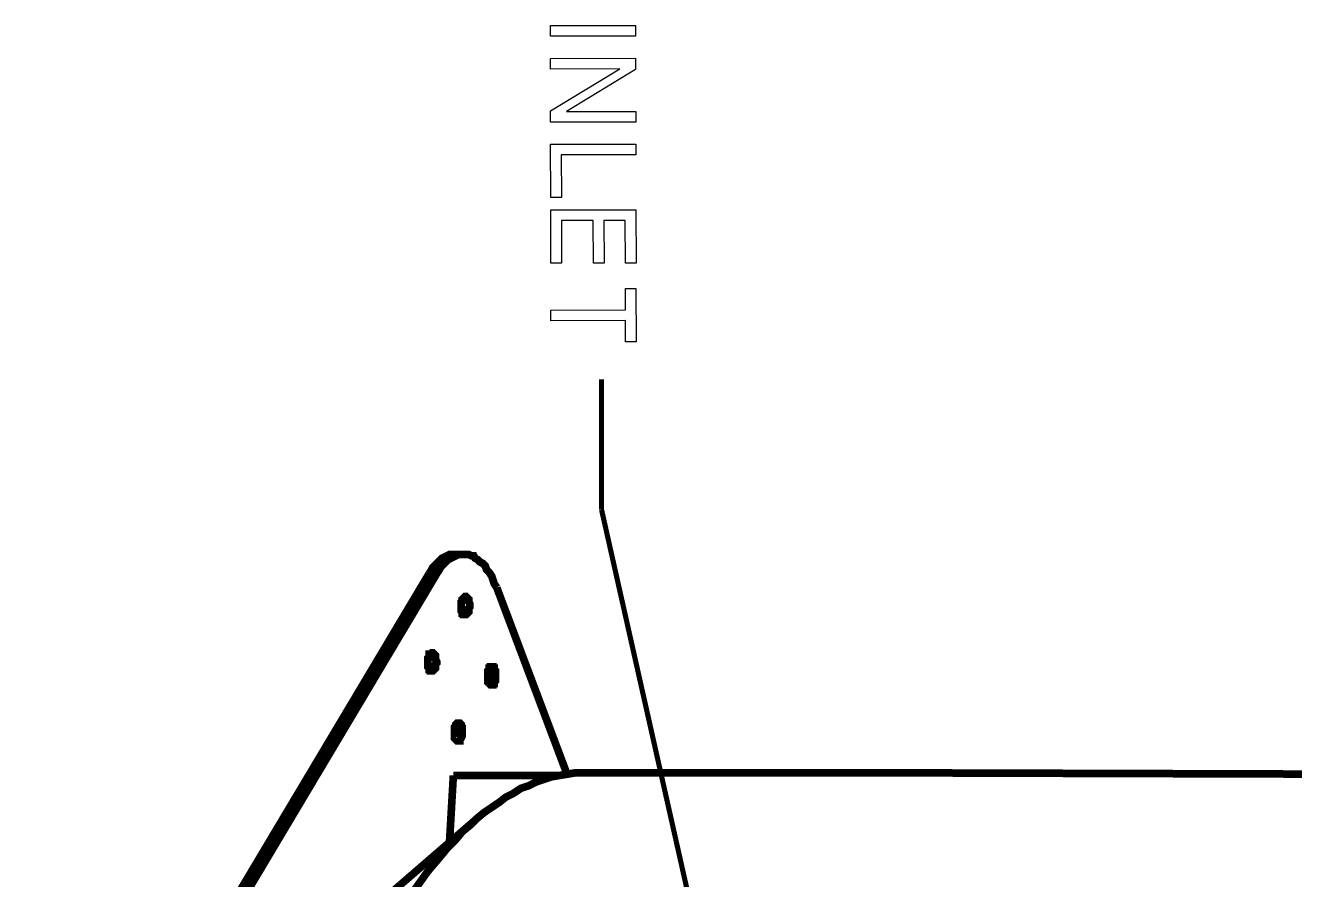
# Model space of a CAD drawing. Extents: x 0.1 to 11.6, y 0.3 to 16.2.
# Drawn here: x 2.618 to 4.274, y 8.506 to 9.62 of the extents above; entities that cross this region are included whole.
import ezdxf

# ---------------------------------------------------------------- set-up
doc = ezdxf.new("R2010")
doc.units = 0
doc.layers.get('0').update_dxf_attribs({"linetype": 'CONTINUOUS'})

msp = doc.modelspace()

# ---------------------------------------------------------------- linework, layer by layer
at = {"color": 0}
for points in [[(3.30333, 9.61996), (3.41444, 9.62017), (3.41444, 9.60628), (3.30333, 9.60607), (3.30333, 9.61996)], [(3.30339, 9.5771), (3.4145, 9.57731), (3.4145, 9.56256), (3.32422, 9.50765), (3.41471, 9.50786), (3.41471, 9.49397), (3.3036, 9.49376), (3.3036, 9.50851), (3.39387, 9.56342), (3.30339, 9.56321), (3.30339, 9.5771)], [(3.30354, 9.46517), (3.41465, 9.46539), (3.41465, 9.4515), (3.31743, 9.45128), (3.31765, 9.39572), (3.30376, 9.39572), (3.30354, 9.46517)], [(3.30365, 9.37935), (3.41476, 9.37956), (3.41499, 9.31011), (3.4011, 9.31011), (3.40088, 9.36567), (3.3731, 9.36567), (3.37332, 9.31011), (3.35943, 9.3099), (3.35921, 9.36546), (3.31754, 9.36546), (3.31776, 9.3099), (3.30387, 9.3099), (3.30365, 9.37935)], [(3.30382, 9.24881), (3.40104, 9.24903), (3.40104, 9.27681), (3.41493, 9.27681), (3.41515, 9.20736), (3.40126, 9.20736), (3.40104, 9.23514), (3.30382, 9.23492), (3.30382, 9.24881)]]:
    msp.add_lwpolyline(points, close=True, dxfattribs=at)
for points, const_width in [([(3.37001, 8.98833), (3.37001, 9.15831)], 0.006667), ([(3.61165, 7.91499), (3.37001, 8.98833)], 0.006667), ([(3.14501, 8.905), (3.14833, 8.91), (3.15001, 8.91336), (3.15332, 8.91667), (3.15668, 8.91997), (3.16, 8.92333), (3.16168, 8.92503), (3.16499, 8.92665), (3.16835, 8.92833), (3.17165, 8.93001), (3.17503, 8.93001), (3.17833, 8.93001), (3.18001, 8.93001)], 0.01), ([(3.23335, 8.88667), (3.22999, 8.89165), (3.22835, 8.89665), (3.22667, 8.90169), (3.22331, 8.90668), (3.22, 8.91), (3.21832, 8.91499), (3.215, 8.91835), (3.21164, 8.91997), (3.20833, 8.92333), (3.20503, 8.92503), (3.20335, 8.92833), (3.19997, 8.92833), (3.19667, 8.93001), (3.19336, 8.93001), (3.19, 8.93001), (3.18668, 8.93001), (3.18332, 8.93001), (3.18001, 8.92833), (3.17665, 8.92665), (3.17333, 8.92503), (3.16997, 8.92333), (3.16667, 8.91997), (3.16336, 8.91667), (3.16, 8.91336), (3.15831, 8.91), (3.155, 8.905)], 0.01), ([(3.19, 8.93001), (3.18001, 8.93001)], 0.01), ([(3.14501, 8.905), (2.62332, 8.03)], 0.01), ([(3.155, 8.905), (2.63336, 8.03)], 0.01), ([(3.155, 8.905), (3.14501, 8.905)], 0.01), ([(3.32497, 8.64333), (3.23335, 8.88667)], 0.01), ([(3.18668, 8.85835), (3.18668, 8.86664)], 0.01), ([(3.14333, 8.785), (3.14333, 8.79497)], 0.01), ([(3.22168, 8.76665), (3.22168, 8.77501)], 0.01), ([(3.17833, 8.69336), (3.17833, 8.70335)], 0.01), ([(3.35335, 8.64501), (3.34668, 8.64501), (3.33501, 8.64501), (3.32497, 8.64333), (3.315, 8.64165), (3.30501, 8.63997), (3.29497, 8.63667), (3.285, 8.63336), (3.27501, 8.62831), (3.26497, 8.625), (3.25499, 8.61833), (3.24501, 8.61333), (3.23665, 8.60667), (3.22667, 8.59999), (3.21669, 8.59332), (3.20665, 8.58501), (3.19835, 8.57667), (3.18832, 8.56836), (3.18001, 8.55832), (3.16997, 8.54833), (3.16168, 8.53836), (3.15332, 8.52832), (3.14333, 8.51665), (3.13499, 8.50499), (3.12668, 8.49333)], 0.01), ([(3.35335, 8.64501), (3.34668, 8.64501), (3.33501, 8.64501), (3.32497, 8.64333), (3.315, 8.64165), (3.30501, 8.63997), (3.29497, 8.63667), (3.285, 8.63336), (3.27501, 8.62831), (3.26497, 8.625), (3.25499, 8.61833), (3.24501, 8.61333), (3.23665, 8.60667), (3.22667, 8.59999), (3.21669, 8.59332), (3.20665, 8.58501), (3.19835, 8.57667), (3.18832, 8.56836), (3.18001, 8.55832), (3.16997, 8.54833), (3.16168, 8.53836), (3.15332, 8.52832), (3.14333, 8.51665), (3.13499, 8.50499), (3.12668, 8.49333)], 0.01), ([(3.17165, 8.55501), (3.17665, 8.64165)], 0.01), ([(3.17665, 8.64165), (3.31168, 8.64165)], 0.01), ([(3.31168, 8.64165), (3.31332, 8.64165)], 0.01), ([(3.78999, 8.64501), (3.35335, 8.64501)], 0.01), ([(4.90169, 8.64165), (3.78999, 8.64501)], 0.01), ([(3.20503, 8.58333), (3.05664, 8.45503)], 0.01)]:
    msp.add_lwpolyline(points, dxfattribs=dict(at, const_width=const_width))
at = {"color": 0, "const_width": 0.01}
for points in [[(3.19499, 8.85335), (3.19667, 8.85499), (3.19667, 8.85667), (3.19667, 8.86003), (3.19835, 8.86165), (3.19835, 8.86333), (3.19835, 8.86501), (3.19667, 8.86833), (3.19667, 8.87001), (3.19667, 8.87169), (3.19499, 8.87332), (3.19336, 8.875), (3.19168, 8.875), (3.19, 8.87332), (3.18832, 8.87169), (3.18832, 8.87001), (3.18668, 8.86833), (3.18668, 8.86501), (3.18668, 8.86333), (3.18668, 8.86165), (3.18668, 8.85835), (3.18668, 8.85667), (3.18832, 8.85499), (3.18832, 8.85335), (3.19, 8.85335), (3.19, 8.85167), (3.19168, 8.85167), (3.19336, 8.85167), (3.19499, 8.85335)], [(3.15169, 8.78), (3.15332, 8.78168), (3.15332, 8.785), (3.15332, 8.78668), (3.155, 8.78836), (3.155, 8.78999), (3.15332, 8.79335), (3.15332, 8.79497), (3.15332, 8.79665), (3.15332, 8.79833), (3.15169, 8.80003), (3.15001, 8.80165), (3.14833, 8.80165), (3.14665, 8.80003), (3.14501, 8.80003), (3.14501, 8.79833), (3.14501, 8.79665), (3.14333, 8.79497), (3.14333, 8.79335), (3.14333, 8.78999), (3.14333, 8.78836), (3.14333, 8.78668), (3.14333, 8.78331), (3.14501, 8.78168), (3.14501, 8.78), (3.14665, 8.78), (3.14665, 8.77832), (3.14833, 8.77832), (3.15001, 8.77832), (3.15169, 8.78)], [(3.22999, 8.76167), (3.22999, 8.76335), (3.23167, 8.76497), (3.23167, 8.76833), (3.23167, 8.77001), (3.23167, 8.77165), (3.23167, 8.77501), (3.23167, 8.77669), (3.23167, 8.77832), (3.22999, 8.78), (3.22999, 8.78168), (3.22835, 8.78168), (3.22835, 8.78331), (3.22667, 8.78331), (3.22499, 8.78331), (3.22499, 8.78168), (3.22331, 8.78168), (3.22331, 8.78), (3.22168, 8.77832), (3.22168, 8.77669), (3.22168, 8.77333), (3.22168, 8.77165), (3.22168, 8.77001), (3.22168, 8.76665), (3.22168, 8.76497), (3.22168, 8.76335), (3.22331, 8.76167), (3.22499, 8.75999), (3.22667, 8.75999), (3.22835, 8.75999), (3.22835, 8.76167), (3.22999, 8.76167)], [(3.18668, 8.69), (3.18832, 8.69336), (3.18832, 8.69499), (3.18832, 8.69667), (3.18832, 8.69835), (3.18832, 8.70167), (3.18832, 8.70335), (3.18832, 8.70503), (3.18668, 8.70665), (3.18668, 8.70833), (3.185, 8.71001), (3.18332, 8.71001), (3.18164, 8.71001), (3.18001, 8.70833), (3.18001, 8.70665), (3.17833, 8.70503), (3.17833, 8.70335), (3.17833, 8.70167), (3.17833, 8.69835), (3.17833, 8.69667), (3.17833, 8.69499), (3.17833, 8.69168), (3.17833, 8.69), (3.18001, 8.68832), (3.18164, 8.68668), (3.18332, 8.68668), (3.185, 8.68668), (3.185, 8.68832), (3.18668, 8.69)]]:
    msp.add_lwpolyline(points, close=True, dxfattribs=at)

doc.saveas('drawing.dxf')
